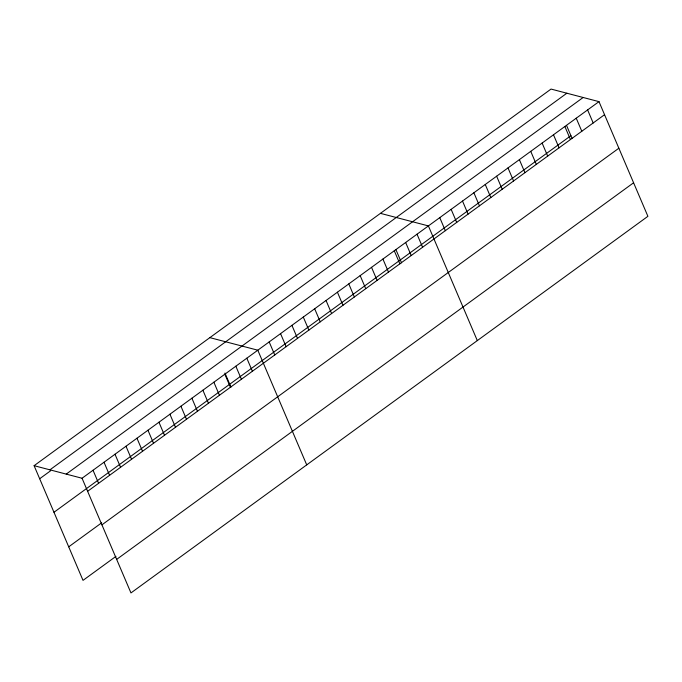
<?xml version="1.0" encoding="UTF-8"?>
<svg xmlns="http://www.w3.org/2000/svg" width="682" height="682" viewBox="0 0 682 682"><rect width="100%" height="100%" fill="white"/><g stroke="black" fill="none" stroke-linecap="round" stroke-linejoin="round"><path stroke-width="1.02" d="M34.1 465.687L551.039 89.069L598.984 101.635L647.9 216.313L130.961 592.931L82.053 478.252L34.1 465.687L83.016 580.365L115.966 556.359M49.922 469.838L566.861 93.212M39.667 478.747L50.656 470.742M66.222 474.109L583.161 97.483M82.053 478.252L598.984 101.635M53.972 512.276L570.911 135.658M87.62 491.304L604.55 114.687M68.712 546.828L101.669 522.821M101.925 524.842L618.855 148.224M116.656 559.393L633.595 182.776M380.445 213.355L428.398 225.913L477.315 340.599M209.86 337.641L257.805 350.198L306.721 464.877M587.611 109.921L593.178 122.973M576.239 118.208L581.806 131.259M566.537 125.411L572.138 138.54M564.867 126.485L570.433 139.546M553.494 134.772L559.061 147.832M542.122 143.058L547.689 156.118M530.749 151.344L536.316 164.405M519.377 159.631L524.944 172.682M508.005 167.917L513.572 180.969M496.632 176.203L502.199 189.255M485.26 184.49L490.827 197.541M473.888 192.776L479.455 205.828M462.515 201.062L468.082 214.114M451.143 209.348L456.71 222.4M439.771 217.635L445.337 230.687M417.026 234.199L422.593 247.259M405.654 242.485L411.22 255.545M395.952 249.697L401.545 262.826M394.281 250.771L399.848 263.832M382.909 259.058L388.476 272.109M371.537 267.344L377.103 280.396M360.164 275.63L365.731 288.682M348.792 283.917L354.359 296.968M337.42 292.203L342.986 305.255M326.047 300.489L331.614 313.541M314.675 308.776L320.242 321.827M303.302 317.062L308.869 330.114M291.922 325.34L297.497 338.4M280.549 333.626L286.125 346.686M269.177 341.912L274.752 354.972M246.824 358.203L252.391 371.255M235.836 366.208L241.402 379.26M224.966 373.054L230.959 387.112M224.855 374.213L230.422 387.265M213.867 382.21L219.433 395.27M202.886 390.215L208.453 403.275M191.898 398.22L197.465 411.272M180.918 406.225L186.484 419.277M169.929 414.23L175.496 427.282M158.94 422.226L164.515 435.287M147.96 430.231L153.527 443.283M136.971 438.236L142.547 451.288M125.991 446.241L131.558 459.293M115.002 454.238L120.569 467.298M104.022 462.243L109.589 475.303M93.033 470.248L98.6 483.299"/></g></svg>
